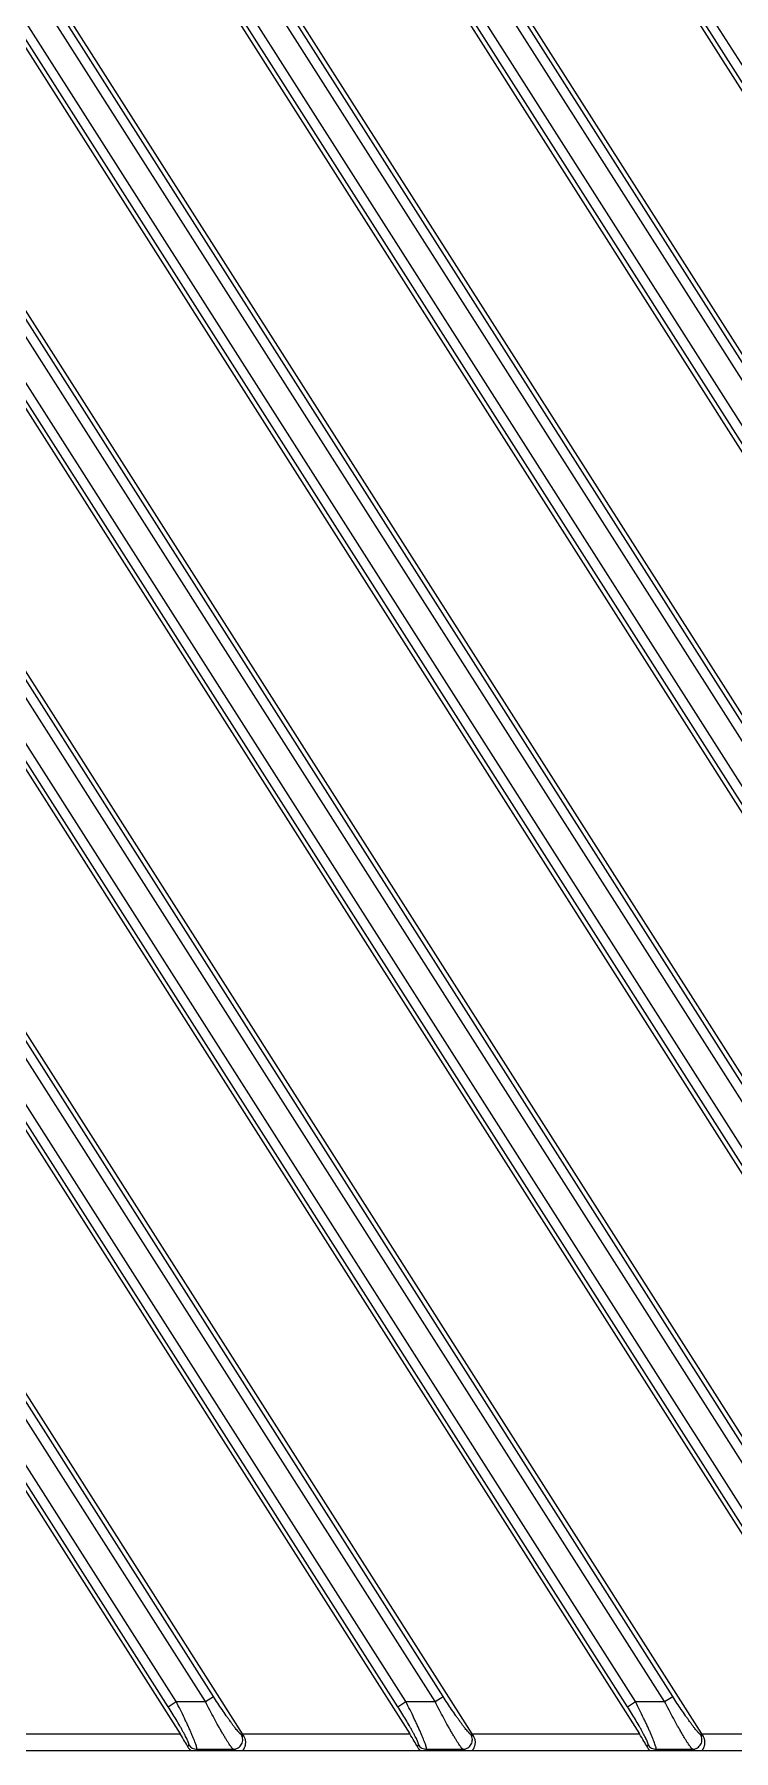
# Model space of a CAD drawing. Header units: millimetres. Extents: x 620 to 19791, y 2539 to 6969.
# Drawn here: x 2571.5 to 2600.8, y 3650.9 to 3722.6 of the extents above; entities that cross this region are included whole.
import ezdxf

# ---------------------------------------------------------------- set-up
doc = ezdxf.new("R2010")
doc.units = ezdxf.units.MM

msp = doc.modelspace()

# ---------------------------------------------------------------- linework, layer by layer
at = {"color": 7, "linetype": 'Continuous'}
for p, q in [((2526.00352, 3838.16491), (2642.23852, 3655.71251)), ((2527.59962, 3836.74878), (2641.95983, 3657.23921)), ((2527.26355, 3836.53468), (2641.62376, 3657.0251)), ((2635.16252, 3655.83875), (2525.43843, 3828.07108)), ((2633.91248, 3657.45331), (2527.09134, 3825.12892)), ((2633.57641, 3657.23921), (2526.75527, 3824.91481)), ((2525.40388, 3824.03076), (2632.63444, 3655.71251)), ((2526.75527, 3822.99877), (2632.35575, 3657.23921)), ((2526.41919, 3822.78466), (2632.01968, 3657.0251)), ((2625.55844, 3655.83875), (2525.43843, 3812.99569)), ((2623.97233, 3657.23921), (2526.75527, 3809.83943)), ((2624.3084, 3657.45331), (2527.09134, 3810.05353)), ((2525.40388, 3808.95538), (2623.03036, 3655.71251)), ((2526.75527, 3807.92338), (2622.75167, 3657.23921)), ((2526.41919, 3807.70928), (2622.4156, 3657.0251)), ((2618.66858, 3651.57829), (2525.43843, 3797.9203)), ((2617.11372, 3652.92968), (2526.75527, 3794.76404)), ((2617.44979, 3653.14378), (2527.09134, 3794.97814)), ((2525.40388, 3793.87999), (2616.06006, 3651.57829)), ((2615.89306, 3652.92968), (2526.75527, 3792.84799)), ((2615.55699, 3652.71558), (2526.41919, 3792.63389)), ((2609.06449, 3651.57829), (2529.78631, 3776.02011)), ((2607.50964, 3652.92968), (2531.06479, 3772.92404)), ((2607.84571, 3653.14378), (2531.40087, 3773.13815)), ((2529.53809, 3772.31519), (2606.45598, 3651.57829)), ((2605.95291, 3652.71558), (2530.72872, 3770.7939)), ((2606.28898, 3652.92968), (2531.06479, 3771.008)), ((2599.46041, 3651.57829), (2529.78631, 3760.94472)), ((2597.90556, 3652.92968), (2531.06479, 3757.84866)), ((2598.24163, 3653.14378), (2531.40087, 3758.06276)), ((2529.53809, 3757.2398), (2596.8519, 3651.57829)), ((2596.34883, 3652.71558), (2530.72872, 3755.71851)), ((2596.6849, 3652.92968), (2531.06479, 3755.93261)), ((2589.85633, 3651.57829), (2529.78631, 3745.86933)), ((2529.11417, 3742.82984), (2587.24782, 3651.57829)), ((2588.30148, 3652.92968), (2531.06479, 3742.77327)), ((2588.63755, 3653.14378), (2531.40087, 3742.98737)), ((2586.74475, 3652.71558), (2530.72872, 3740.64312)), ((2587.08082, 3652.92968), (2531.06479, 3740.85722)), ((2579.03347, 3653.14378), (2565.83238, 3673.86534)), ((2578.69739, 3652.92968), (2565.4963, 3673.65124)), ((2580.25225, 3651.57829), (2566.1757, 3673.67405)), ((2577.14066, 3652.71558), (2565.37728, 3671.18038)), ((2577.47674, 3652.92968), (2565.71336, 3671.39449)), ((2565.44098, 3670.73278), (2577.64373, 3651.57829)), ((2578.69739, 3652.92968), (2579.03347, 3653.14378)), ((2588.30148, 3652.92968), (2588.63755, 3653.14378)), ((2597.90556, 3652.92968), (2598.24163, 3653.14378)), ((2577.14066, 3652.71558), (2577.47674, 3652.92968)), ((2577.47674, 3652.92968), (2578.69739, 3652.92968)), ((2586.74475, 3652.71558), (2587.08082, 3652.92968)), ((2587.08082, 3652.92968), (2588.30148, 3652.92968)), ((2596.34883, 3652.71558), (2596.6849, 3652.92968)), ((2596.6849, 3652.92968), (2597.90556, 3652.92968)), ((2570.64817, 3651.57829), (2577.64373, 3651.57829)), ((2580.25225, 3651.57829), (2587.24782, 3651.57829)), ((2589.85633, 3651.57829), (2596.8519, 3651.57829)), ((2599.46041, 3651.57829), (2606.45598, 3651.57829)), ((3124.70388, 3650.87829), (2525.20388, 3650.87829)), ((2577.96014, 3651.04064), (2578.00459, 3651.12166)), ((2578.3083, 3650.87829), (2578.34066, 3650.93729)), ((2578.34066, 3650.93729), (2579.86434, 3650.93729)), ((2579.97187, 3650.87829), (2579.86434, 3650.93729)), ((2580.30883, 3651.49039), (2580.20041, 3651.54987)), ((2587.56422, 3651.04064), (2587.60867, 3651.12166)), ((2587.91238, 3650.87829), (2587.94474, 3650.93729)), ((2587.94474, 3650.93729), (2589.46842, 3650.93729)), ((2589.57595, 3650.87829), (2589.46842, 3650.93729)), ((2589.91291, 3651.49039), (2589.80449, 3651.54987)), ((2597.1683, 3651.04064), (2597.21275, 3651.12166)), ((2597.51646, 3650.87829), (2597.54882, 3650.93729)), ((2597.54882, 3650.93729), (2599.0725, 3650.93729)), ((2599.18003, 3650.87829), (2599.0725, 3650.93729)), ((2599.51699, 3651.49039), (2599.40857, 3651.54987))]:
    msp.add_line(p, q, dxfattribs=at)
for centre in [(2578.34246, 3651.33905), (2587.94654, 3651.33905), (2597.55062, 3651.33905)]:
    msp.add_arc(centre, 0.40177, 212.7567622, 269.7432378, dxfattribs=at)
for centre, start_param, end_param in [((2577.57112, 3651.57829), -2.49384701, -1.61802557), ((2580.32486, 3651.57829), 1.52356709, 1.64947797), ((2587.1752, 3651.57829), -2.49384701, -1.61802557), ((2589.92895, 3651.57829), 1.52356709, 1.64947797), ((2596.77928, 3651.57829), -2.49384701, -1.61802557), ((2599.53303, 3651.57829), 1.52356709, 1.64947797)]:
    msp.add_ellipse(centre, major_axis=(-0.44888, 0.69922), ratio=0.07362361, start_param=start_param, end_param=end_param, dxfattribs=at)
for points, knots in [([(2580.20041, 3651.54987), (2580.19542, 3651.5526), (2580.18471, 3651.55975), (2580.16797, 3651.5732), (2580.14884, 3651.59054), (2580.12744, 3651.61167), (2580.10386, 3651.63644), (2580.06804, 3651.67597), (2580.01894, 3651.73353), (2579.95564, 3651.81176), (2579.88649, 3651.90071), (2579.81235, 3651.99915), (2579.73403, 3652.10589), (2579.65226, 3652.21987), (2579.5375, 3652.383), (2579.39011, 3652.59817), (2579.2117, 3652.86662), (2579.09291, 3653.05047), (2579.03347, 3653.14378)], [0, 0, 0, 0, 0.00861548, 0.01945506, 0.03250532, 0.04771376, 0.06500856, 0.08430547, 0.12852608, 0.17959919, 0.23674199, 0.29920162, 0.36627417, 0.43730938, 0.51170719, 0.66841849, 0.83240191, 1, 1, 1, 1]), ([(2589.80449, 3651.54987), (2589.79951, 3651.5526), (2589.78879, 3651.55975), (2589.77205, 3651.5732), (2589.75292, 3651.59054), (2589.73152, 3651.61167), (2589.70794, 3651.63644), (2589.67212, 3651.67597), (2589.62302, 3651.73353), (2589.55972, 3651.81176), (2589.49057, 3651.90071), (2589.41643, 3651.99915), (2589.33811, 3652.10589), (2589.25634, 3652.21987), (2589.14158, 3652.383), (2588.99419, 3652.59817), (2588.81578, 3652.86662), (2588.69699, 3653.05047), (2588.63755, 3653.14378)], [0, 0, 0, 0, 0.00861548, 0.01945506, 0.03250532, 0.04771376, 0.06500856, 0.08430547, 0.12852608, 0.17959919, 0.23674199, 0.29920162, 0.36627417, 0.43730938, 0.51170719, 0.66841849, 0.83240191, 1, 1, 1, 1]), ([(2599.40857, 3651.54987), (2599.40359, 3651.5526), (2599.39287, 3651.55975), (2599.37613, 3651.5732), (2599.35701, 3651.59054), (2599.3356, 3651.61167), (2599.31202, 3651.63644), (2599.2762, 3651.67597), (2599.2271, 3651.73353), (2599.1638, 3651.81176), (2599.09465, 3651.90071), (2599.02051, 3651.99915), (2598.94219, 3652.10589), (2598.86042, 3652.21987), (2598.74566, 3652.383), (2598.59828, 3652.59817), (2598.41986, 3652.86662), (2598.30107, 3653.05047), (2598.24163, 3653.14378)], [0, 0, 0, 0, 0.00861548, 0.01945506, 0.03250532, 0.04771376, 0.06500856, 0.08430547, 0.12852608, 0.17959919, 0.23674199, 0.29920162, 0.36627417, 0.43730938, 0.51170719, 0.66841849, 0.83240191, 1, 1, 1, 1]), ([(2578.00459, 3651.12166), (2578.00609, 3651.1244), (2578.00722, 3651.12956), (2578.00753, 3651.13698), (2578.00695, 3651.14704), (2578.00438, 3651.16206), (2577.999, 3651.18285), (2577.99112, 3651.2074), (2577.98079, 3651.23559), (2577.96805, 3651.2673), (2577.94695, 3651.31636), (2577.91492, 3651.38515), (2577.86992, 3651.47562), (2577.81754, 3651.57598), (2577.75862, 3651.68478), (2577.69399, 3651.80066), (2577.59937, 3651.96617), (2577.47197, 3652.18198), (2577.31026, 3652.44694), (2577.19798, 3652.62561), (2577.14066, 3652.71558)], [0, 0, 0, 0, 0.00513139, 0.00842825, 0.01227121, 0.02168354, 0.03346405, 0.04762191, 0.06412364, 0.08290529, 0.1038896, 0.15207653, 0.20784634, 0.27029272, 0.33850562, 0.41161264, 0.48879839, 0.65247538, 0.824325, 1, 1, 1, 1]), ([(2578.34066, 3650.93729), (2578.34134, 3650.93884), (2578.34243, 3650.94244), (2578.34371, 3650.95131), (2578.34342, 3650.96544), (2578.34079, 3650.98577), (2578.33578, 3651.01067), (2578.32839, 3651.04008), (2578.3145, 3651.08817), (2578.29107, 3651.15851), (2578.25575, 3651.25426), (2578.21221, 3651.36442), (2578.16112, 3651.48749), (2578.10316, 3651.6219), (2578.03907, 3651.76609), (2577.96956, 3651.91853), (2577.89536, 3652.07775), (2577.78974, 3652.30006), (2577.65072, 3652.58511), (2577.53566, 3652.81407), (2577.47674, 3652.92968)], [0, 0, 0, 0, 0.00233725, 0.0051415, 0.01230877, 0.02169236, 0.03334339, 0.04726217, 0.06342158, 0.10224926, 0.14929847, 0.20390165, 0.26531176, 0.33274472, 0.405412, 0.48254047, 0.56338584, 0.64724509, 0.82136559, 1, 1, 1, 1]), ([(2579.86434, 3650.93729), (2579.85946, 3650.94063), (2579.84906, 3650.94928), (2579.83297, 3650.96532), (2579.81457, 3650.98602), (2579.79396, 3651.01125), (2579.77121, 3651.04091), (2579.73642, 3651.08858), (2579.68857, 3651.15831), (2579.62665, 3651.25351), (2579.55855, 3651.36257), (2579.48507, 3651.48412), (2579.40697, 3651.6168), (2579.32499, 3651.7593), (2579.20909, 3651.96483), (2579.05965, 3652.23723), (2578.87845, 3652.57779), (2578.7578, 3652.81116), (2578.69739, 3652.92968)], [0, 0, 0, 0, 0.00766404, 0.0174775, 0.02944702, 0.04354253, 0.05971558, 0.07790581, 0.12004581, 0.16934216, 0.22513027, 0.28673382, 0.35348578, 0.42473894, 0.49986984, 0.65939858, 0.82754437, 1, 1, 1, 1]), ([(2587.60867, 3651.12166), (2587.61017, 3651.1244), (2587.6113, 3651.12956), (2587.61161, 3651.13698), (2587.61104, 3651.14704), (2587.60846, 3651.16206), (2587.60308, 3651.18285), (2587.5952, 3651.2074), (2587.58487, 3651.23559), (2587.57213, 3651.2673), (2587.55103, 3651.31636), (2587.519, 3651.38515), (2587.474, 3651.47562), (2587.42162, 3651.57598), (2587.3627, 3651.68478), (2587.29808, 3651.80066), (2587.20346, 3651.96617), (2587.07606, 3652.18198), (2586.91434, 3652.44694), (2586.80206, 3652.62561), (2586.74475, 3652.71558)], [0, 0, 0, 0, 0.00513139, 0.00842825, 0.01227121, 0.02168354, 0.03346405, 0.04762191, 0.06412364, 0.08290529, 0.1038896, 0.15207653, 0.20784634, 0.27029272, 0.33850562, 0.41161264, 0.48879839, 0.65247538, 0.824325, 1, 1, 1, 1]), ([(2587.94474, 3650.93729), (2587.94542, 3650.93884), (2587.94652, 3650.94244), (2587.94779, 3650.95131), (2587.9475, 3650.96544), (2587.94487, 3650.98577), (2587.93986, 3651.01067), (2587.93247, 3651.04008), (2587.91858, 3651.08817), (2587.89515, 3651.15851), (2587.85983, 3651.25426), (2587.81629, 3651.36442), (2587.7652, 3651.48749), (2587.70724, 3651.6219), (2587.64315, 3651.76609), (2587.57364, 3651.91853), (2587.49944, 3652.07775), (2587.39382, 3652.30006), (2587.2548, 3652.58511), (2587.13974, 3652.81407), (2587.08082, 3652.92968)], [0, 0, 0, 0, 0.00233725, 0.0051415, 0.01230877, 0.02169236, 0.03334339, 0.04726217, 0.06342158, 0.10224926, 0.14929847, 0.20390165, 0.26531176, 0.33274472, 0.405412, 0.48254047, 0.56338584, 0.64724509, 0.82136559, 1, 1, 1, 1]), ([(2589.46842, 3650.93729), (2589.46354, 3650.94063), (2589.45314, 3650.94928), (2589.43705, 3650.96532), (2589.41866, 3650.98602), (2589.39804, 3651.01125), (2589.37529, 3651.04091), (2589.34051, 3651.08858), (2589.29265, 3651.15831), (2589.23073, 3651.25351), (2589.16263, 3651.36257), (2589.08915, 3651.48412), (2589.01105, 3651.6168), (2588.92907, 3651.7593), (2588.81318, 3651.96483), (2588.66373, 3652.23723), (2588.48253, 3652.57779), (2588.36188, 3652.81116), (2588.30148, 3652.92968)], [0, 0, 0, 0, 0.00766404, 0.0174775, 0.02944702, 0.04354253, 0.05971558, 0.07790581, 0.12004581, 0.16934216, 0.22513027, 0.28673382, 0.35348578, 0.42473894, 0.49986984, 0.65939858, 0.82754437, 1, 1, 1, 1]), ([(2597.21275, 3651.12166), (2597.21425, 3651.1244), (2597.21539, 3651.12956), (2597.21569, 3651.13698), (2597.21512, 3651.14704), (2597.21254, 3651.16206), (2597.20716, 3651.18285), (2597.19929, 3651.2074), (2597.18895, 3651.23559), (2597.17621, 3651.2673), (2597.15511, 3651.31636), (2597.12308, 3651.38515), (2597.07808, 3651.47562), (2597.0257, 3651.57598), (2596.96679, 3651.68478), (2596.90216, 3651.80066), (2596.80754, 3651.96617), (2596.68014, 3652.18198), (2596.51842, 3652.44694), (2596.40614, 3652.62561), (2596.34883, 3652.71558)], [0, 0, 0, 0, 0.00513139, 0.00842825, 0.01227121, 0.02168354, 0.03346405, 0.04762191, 0.06412364, 0.08290529, 0.1038896, 0.15207653, 0.20784634, 0.27029272, 0.33850562, 0.41161264, 0.48879839, 0.65247538, 0.824325, 1, 1, 1, 1]), ([(2597.54882, 3650.93729), (2597.54951, 3650.93884), (2597.5506, 3650.94244), (2597.55188, 3650.95131), (2597.55158, 3650.96544), (2597.54896, 3650.98577), (2597.54394, 3651.01067), (2597.53655, 3651.04008), (2597.52266, 3651.08817), (2597.49923, 3651.15851), (2597.46391, 3651.25426), (2597.42038, 3651.36442), (2597.36928, 3651.48749), (2597.31133, 3651.6219), (2597.24723, 3651.76609), (2597.17772, 3651.91853), (2597.10352, 3652.07775), (2596.99791, 3652.30006), (2596.85888, 3652.58511), (2596.74382, 3652.81407), (2596.6849, 3652.92968)], [0, 0, 0, 0, 0.00233725, 0.0051415, 0.01230877, 0.02169236, 0.03334339, 0.04726217, 0.06342158, 0.10224926, 0.14929847, 0.20390165, 0.26531176, 0.33274472, 0.405412, 0.48254047, 0.56338584, 0.64724509, 0.82136559, 1, 1, 1, 1]), ([(2599.0725, 3650.93729), (2599.06762, 3650.94063), (2599.05722, 3650.94928), (2599.04113, 3650.96532), (2599.02274, 3650.98602), (2599.00212, 3651.01125), (2598.97937, 3651.04091), (2598.94459, 3651.08858), (2598.89673, 3651.15831), (2598.83481, 3651.25351), (2598.76671, 3651.36257), (2598.69323, 3651.48412), (2598.61513, 3651.6168), (2598.53315, 3651.7593), (2598.41726, 3651.96483), (2598.26781, 3652.23723), (2598.08661, 3652.57779), (2597.96596, 3652.81116), (2597.90556, 3652.92968)], [0, 0, 0, 0, 0.00766404, 0.0174775, 0.02944702, 0.04354253, 0.05971558, 0.07790581, 0.12004581, 0.16934216, 0.22513027, 0.28673382, 0.35348578, 0.42473894, 0.49986984, 0.65939858, 0.82754437, 1, 1, 1, 1]), ([(2577.96014, 3651.04064), (2577.96645, 3651.02834), (2577.97956, 3651.00515), (2578.00078, 3650.97343), (2578.01875, 3650.94995), (2578.03249, 3650.93327), (2578.04182, 3650.92229), (2578.05028, 3650.91244), (2578.0576, 3650.90379), (2578.06349, 3650.89636), (2578.06725, 3650.89088), (2578.06916, 3650.88705), (2578.07013, 3650.8843), (2578.07022, 3650.88155), (2578.06869, 3650.87972), (2578.06703, 3650.87886), (2578.06486, 3650.87838), (2578.06326, 3650.87829), (2578.06238, 3650.87829)], [0, 0, 0, 0, 0.20431742, 0.39289582, 0.56340269, 0.64080562, 0.71209163, 0.77632746, 0.8325289, 0.87952523, 0.91623258, 0.9305912, 0.94239371, 0.95973252, 0.96750106, 0.97630911, 0.98700364, 1, 1, 1, 1]), ([(2579.86434, 3650.93729), (2579.89927, 3650.93777), (2579.9695, 3650.94822), (2580.06693, 3650.99102), (2580.1502, 3651.05792), (2580.21344, 3651.14424), (2580.25226, 3651.24395), (2580.26394, 3651.35013), (2580.24769, 3651.4553), (2580.21877, 3651.52015), (2580.20041, 3651.54987)], [0, 0, 0, 0, 0.12430884, 0.24913682, 0.37443478, 0.5, 0.62556522, 0.75086319, 0.87569116, 1, 1, 1, 1]), ([(2580.29765, 3650.87829), (2580.29488, 3650.87829), (2580.29092, 3650.87853), (2580.28612, 3650.87976), (2580.28329, 3650.881), (2580.28104, 3650.88266), (2580.27884, 3650.88548), (2580.27804, 3650.88925), (2580.27835, 3650.89325), (2580.27944, 3650.89824), (2580.2822, 3650.90531), (2580.28686, 3650.91466), (2580.29279, 3650.92534), (2580.29968, 3650.93731), (2580.30729, 3650.95053), (2580.31533, 3650.96499), (2580.32669, 3650.98652), (2580.34086, 3651.01636), (2580.35631, 3651.05601), (2580.36952, 3651.10031), (2580.3794, 3651.14905), (2580.38483, 3651.20185), (2580.38471, 3651.25805), (2580.37793, 3651.31665), (2580.3636, 3651.37627), (2580.34105, 3651.43516), (2580.32049, 3651.47246), (2580.30883, 3651.49039)], [0, 0, 0, 0, 0.01257709, 0.01781062, 0.02241467, 0.0265235, 0.0303704, 0.03842177, 0.04317054, 0.04857655, 0.0615595, 0.07744161, 0.09599884, 0.11697747, 0.14012699, 0.16520953, 0.19206464, 0.25059934, 0.31501701, 0.38494151, 0.46013688, 0.54038596, 0.625396, 0.7146774, 0.80748681, 0.90293632, 1, 1, 1, 1]), ([(2587.56422, 3651.04064), (2587.57053, 3651.02834), (2587.58364, 3651.00515), (2587.60486, 3650.97343), (2587.62283, 3650.94995), (2587.63657, 3650.93327), (2587.6459, 3650.92229), (2587.65436, 3650.91244), (2587.66168, 3650.90379), (2587.66757, 3650.89636), (2587.67133, 3650.89088), (2587.67324, 3650.88705), (2587.67421, 3650.8843), (2587.6743, 3650.88155), (2587.67278, 3650.87972), (2587.67111, 3650.87886), (2587.66895, 3650.87838), (2587.66734, 3650.87829), (2587.66646, 3650.87829)], [0, 0, 0, 0, 0.20431742, 0.39289582, 0.56340269, 0.64080562, 0.71209163, 0.77632746, 0.8325289, 0.87952523, 0.91623258, 0.9305912, 0.94239371, 0.95973252, 0.96750106, 0.97630911, 0.98700364, 1, 1, 1, 1]), ([(2589.46842, 3650.93729), (2589.50335, 3650.93777), (2589.57358, 3650.94822), (2589.67101, 3650.99102), (2589.75429, 3651.05792), (2589.81752, 3651.14424), (2589.85635, 3651.24395), (2589.86803, 3651.35013), (2589.85177, 3651.4553), (2589.82285, 3651.52015), (2589.80449, 3651.54987)], [0, 0, 0, 0, 0.12430884, 0.24913682, 0.37443478, 0.5, 0.62556522, 0.75086319, 0.87569116, 1, 1, 1, 1]), ([(2589.90173, 3650.87829), (2589.89896, 3650.87829), (2589.895, 3650.87853), (2589.8902, 3650.87976), (2589.88737, 3650.881), (2589.88512, 3650.88266), (2589.88292, 3650.88548), (2589.88212, 3650.88925), (2589.88243, 3650.89325), (2589.88352, 3650.89824), (2589.88628, 3650.90531), (2589.89094, 3650.91466), (2589.89687, 3650.92534), (2589.90377, 3650.93731), (2589.91137, 3650.95053), (2589.91941, 3650.96499), (2589.93078, 3650.98652), (2589.94494, 3651.01636), (2589.96039, 3651.05601), (2589.9736, 3651.10031), (2589.98348, 3651.14905), (2589.98891, 3651.20185), (2589.98879, 3651.25805), (2589.98202, 3651.31665), (2589.96768, 3651.37627), (2589.94513, 3651.43516), (2589.92457, 3651.47246), (2589.91291, 3651.49039)], [0, 0, 0, 0, 0.01257702, 0.01781054, 0.02241465, 0.0265236, 0.03037052, 0.03842193, 0.04317076, 0.04857674, 0.06155964, 0.0774419, 0.09599931, 0.11697772, 0.14012676, 0.1652091, 0.19206468, 0.25060072, 0.31501815, 0.38494196, 0.46013615, 0.54038439, 0.62539426, 0.71467579, 0.80748501, 0.90293529, 1, 1, 1, 1]), ([(2597.1683, 3651.04064), (2597.17461, 3651.02834), (2597.18772, 3651.00515), (2597.20894, 3650.97343), (2597.22691, 3650.94995), (2597.24065, 3650.93327), (2597.24999, 3650.92229), (2597.25844, 3650.91244), (2597.26577, 3650.90379), (2597.27165, 3650.89636), (2597.27541, 3650.89088), (2597.27732, 3650.88705), (2597.27829, 3650.8843), (2597.27839, 3650.88155), (2597.27686, 3650.87972), (2597.27519, 3650.87886), (2597.27303, 3650.87838), (2597.27142, 3650.87829), (2597.27054, 3650.87829)], [0, 0, 0, 0, 0.20431742, 0.39289582, 0.56340269, 0.64080562, 0.71209163, 0.77632746, 0.8325289, 0.87952523, 0.91623258, 0.9305912, 0.94239371, 0.95973252, 0.96750106, 0.97630911, 0.98700364, 1, 1, 1, 1]), ([(2599.0725, 3650.93729), (2599.10743, 3650.93777), (2599.17767, 3650.94822), (2599.27509, 3650.99102), (2599.35837, 3651.05792), (2599.4216, 3651.14424), (2599.46043, 3651.24395), (2599.47211, 3651.35013), (2599.45585, 3651.4553), (2599.42693, 3651.52015), (2599.40857, 3651.54987)], [0, 0, 0, 0, 0.12430884, 0.24913682, 0.37443478, 0.5, 0.62556522, 0.75086319, 0.87569116, 1, 1, 1, 1]), ([(2599.50581, 3650.87829), (2599.50304, 3650.87829), (2599.49909, 3650.87853), (2599.49429, 3650.87976), (2599.49146, 3650.881), (2599.4892, 3650.88266), (2599.48701, 3650.88548), (2599.48621, 3650.88925), (2599.48651, 3650.89325), (2599.4876, 3650.89824), (2599.49036, 3650.90531), (2599.49502, 3650.91466), (2599.50095, 3650.92534), (2599.50785, 3650.93731), (2599.51545, 3650.95053), (2599.52349, 3650.96499), (2599.53486, 3650.98652), (2599.54902, 3651.01636), (2599.56447, 3651.05601), (2599.57769, 3651.10031), (2599.58756, 3651.14905), (2599.593, 3651.20185), (2599.59287, 3651.25805), (2599.5861, 3651.31665), (2599.57176, 3651.37627), (2599.54921, 3651.43516), (2599.52865, 3651.47246), (2599.51699, 3651.49039)], [0, 0, 0, 0, 0.01257702, 0.01781054, 0.02241465, 0.0265236, 0.03037052, 0.03842193, 0.04317076, 0.04857674, 0.06155964, 0.0774419, 0.09599931, 0.11697772, 0.14012676, 0.1652091, 0.19206468, 0.25060072, 0.31501815, 0.38494196, 0.46013615, 0.54038439, 0.62539426, 0.71467579, 0.80748501, 0.90293529, 1, 1, 1, 1])]:
    msp.add_open_spline(points, degree=3, knots=knots, dxfattribs=at)

doc.saveas('drawing.dxf')
